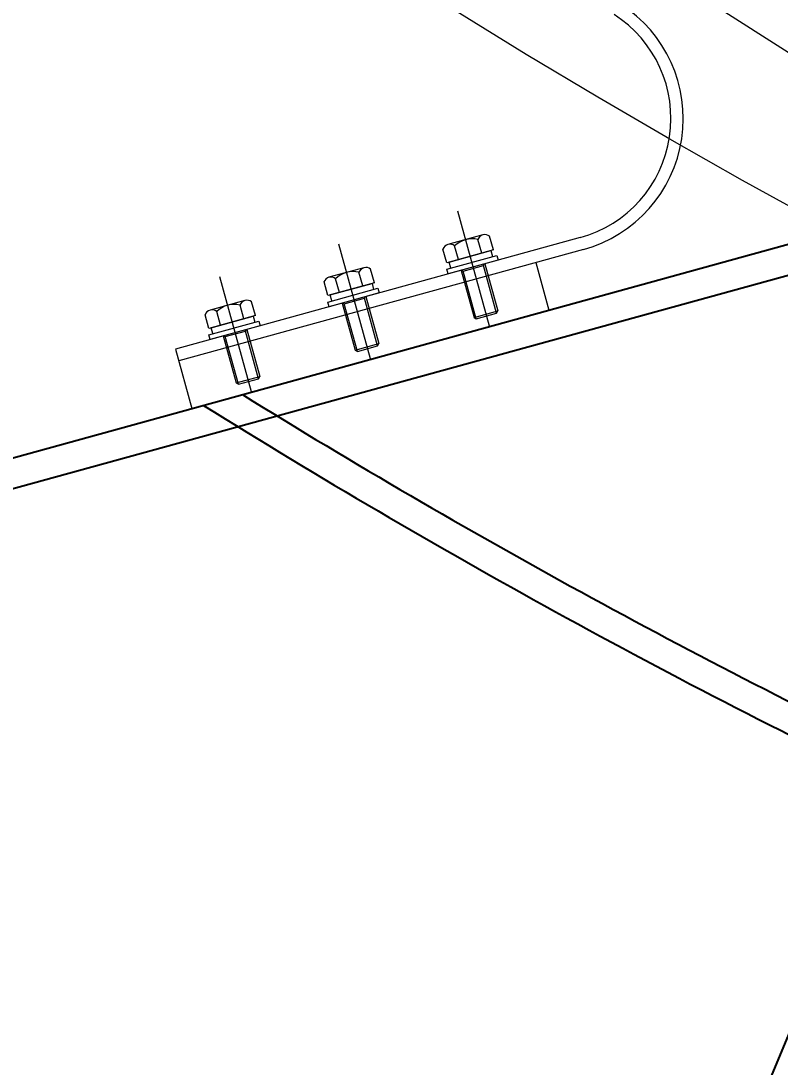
# Model space of a CAD drawing. Header units: millimetres. Extents: x -4562 to 17216, y -5211 to 6025.
# Drawn here: x -1656.7 to -1349.1, y -2804.8 to -2381.1 of the extents above; entities that cross this region are included whole.
import ezdxf
from ezdxf.lldxf.tags import DXFTag

# ---------------------------------------------------------------- set-up
doc = ezdxf.new("R2010")
doc.units = ezdxf.units.MM
for name, color, linetype in [('D', 6, 'HIDDEN'), ('VV', 4, 'PHANTOM'), ('도면층7', 7, 'Continuous')]:
    doc.layers.add(name, color=color, linetype=linetype)
doc.styles.add('s', font='romans.shx', dxfattribs={"width": 0.75, "oblique": 10, "bigfont": 'whgtxt.shx'})
tags = doc.linetypes.add('CENTER', pattern=[50.8, 31.75, -6.35, 6.35, -6.35]).pattern_tags.tags
tags[10:11] = [DXFTag(74, 4), DXFTag(75, 0), DXFTag(340, '0'), DXFTag(46, 1.0), DXFTag(50, 0.0), DXFTag(44, 0.0), DXFTag(45, 0.0)]
tags[8:9] = [DXFTag(74, 4), DXFTag(75, 0), DXFTag(340, '0'), DXFTag(46, 1.0), DXFTag(50, 0.0), DXFTag(44, 0.0), DXFTag(45, 0.0)]
tags[6:7] = [DXFTag(74, 4), DXFTag(75, 0), DXFTag(340, '0'), DXFTag(46, 1.0), DXFTag(50, 0.0), DXFTag(44, 0.0), DXFTag(45, 0.0)]
tags[4:5] = [DXFTag(74, 4), DXFTag(75, 0), DXFTag(340, '0'), DXFTag(46, 1.0), DXFTag(50, 0.0), DXFTag(44, 0.0), DXFTag(45, 0.0)]
tags = doc.linetypes.add('HIDDEN', pattern=[3, 2, -1]).pattern_tags.tags
tags[6:7] = [DXFTag(74, 4), DXFTag(75, 0), DXFTag(340, '0'), DXFTag(46, 1.0), DXFTag(50, 0.0), DXFTag(44, 0.0), DXFTag(45, 0.0)]
tags[4:5] = [DXFTag(74, 4), DXFTag(75, 0), DXFTag(340, '0'), DXFTag(46, 1.0), DXFTag(50, 0.0), DXFTag(44, 0.0), DXFTag(45, 0.0)]
tags = doc.linetypes.add('PHANTOM', pattern=[17.5, 10, -1.5, 1.5, -1.5, 1.5, -1.5]).pattern_tags.tags
tags[14:15] = [DXFTag(74, 4), DXFTag(75, 0), DXFTag(340, '0'), DXFTag(46, 1.0), DXFTag(50, 0.0), DXFTag(44, 0.0), DXFTag(45, 0.0)]
tags[12:13] = [DXFTag(74, 4), DXFTag(75, 0), DXFTag(340, '0'), DXFTag(46, 1.0), DXFTag(50, 0.0), DXFTag(44, 0.0), DXFTag(45, 0.0)]
tags[10:11] = [DXFTag(74, 4), DXFTag(75, 0), DXFTag(340, '0'), DXFTag(46, 1.0), DXFTag(50, 0.0), DXFTag(44, 0.0), DXFTag(45, 0.0)]
tags[8:9] = [DXFTag(74, 4), DXFTag(75, 0), DXFTag(340, '0'), DXFTag(46, 1.0), DXFTag(50, 0.0), DXFTag(44, 0.0), DXFTag(45, 0.0)]
tags[6:7] = [DXFTag(74, 4), DXFTag(75, 0), DXFTag(340, '0'), DXFTag(46, 1.0), DXFTag(50, 0.0), DXFTag(44, 0.0), DXFTag(45, 0.0)]
tags[4:5] = [DXFTag(74, 4), DXFTag(75, 0), DXFTag(340, '0'), DXFTag(46, 1.0), DXFTag(50, 0.0), DXFTag(44, 0.0), DXFTag(45, 0.0)]
doc.dimstyles.new('AM_ISO$2', dxfattribs={"dimtxt": 3, "dimasz": 2.5, "dimexe": 1, "dimexo": 1, "dimgap": 1, "dimtad": 1, "dimdsep": 46, "dimtxsty": 's', "dimcen": 0, "dimclrd": 4, "dimclre": 4, "dimclrt": 3, "dimazin": 2, "dimtp": 0.1, "dimtm": 0.1, "dimtfac": 0.71, "dimtmove": 0, "dimatfit": 3, "dimfxl": 1, "dimlwd": 25, "dimlwe": 25, "dimarcsym": 0})

# ---------------------------------------------------------------- blocks, each defined once
blk = doc.blocks.new('NBI-shield')
at = {"color": 2, "linetype": 'Continuous', "lineweight": 0}
for p, q in [((-1142.77, -2523.79), (-1903.5, -2037.28)), ((-1430.04, -2468.81), (-1594.02, -2513.97)), ((-1469.47, -2467.74), (-1483.64, -2471.64)), ((-1469.98, -2475.14), (-1471.5, -2469.62)), ((-1465.25, -2473.84), (-1466.77, -2468.32)), ((-1428.71, -2473.63), (-1592.69, -2518.79)), ((-1484.15, -2479.04), (-1485.67, -2473.52)), ((-1465.25, -2473.84), (-1484.15, -2479.04)), ((-1483.18, -2478.78), (-1466.22, -2474.1)), ((-1479.42, -2477.74), (-1480.94, -2472.22)), ((-1466.22, -2474.1), (-1465.55, -2476.51)), ((-1484.16, -2481.64), (-1463.91, -2476.06)), ((-1463.38, -2477.99), (-1483.63, -2483.57)), ((-1463.91, -2476.06), (-1463.38, -2477.99)), ((-1517.68, -2481.02), (-1531.85, -2484.92)), ((-1518.18, -2488.42), (-1519.7, -2482.9)), ((-1513.46, -2487.12), (-1514.98, -2481.6)), ((-1483.63, -2483.57), (-1484.16, -2481.64)), ((-1482.52, -2481.19), (-1483.18, -2478.78)), ((-1448.07, -2478.96), (-1442.76, -2498.24)), ((-1532.35, -2492.32), (-1533.87, -2486.8)), ((-1513.46, -2487.12), (-1532.35, -2492.32)), ((-1527.63, -2491.02), (-1529.15, -2485.5)), ((-1532.36, -2494.92), (-1512.12, -2489.34)), ((-1511.59, -2491.27), (-1531.83, -2496.84)), ((-1531.39, -2492.05), (-1514.42, -2487.38)), ((-1514.42, -2487.38), (-1513.76, -2489.79)), ((-1512.12, -2489.34), (-1511.59, -2491.27)), ((-1565.88, -2494.29), (-1580.05, -2498.2)), ((-1561.66, -2500.39), (-1563.18, -2494.87)), ((-1531.83, -2496.84), (-1532.36, -2494.92)), ((-1530.72, -2494.46), (-1531.39, -2492.05)), ((-1587.38, -2538.08), (-1442.76, -2498.24)), ((-1575.83, -2504.3), (-1577.35, -2498.78)), ((-1566.38, -2501.69), (-1567.9, -2496.18)), ((-1580.56, -2505.6), (-1582.08, -2500.08)), ((-1580.57, -2508.19), (-1560.32, -2502.62)), ((-1561.66, -2500.39), (-1580.56, -2505.6)), ((-1579.59, -2505.33), (-1562.62, -2500.66)), ((-1562.62, -2500.66), (-1561.96, -2503.07)), ((-1560.32, -2502.62), (-1559.79, -2504.55)), ((-1580.04, -2510.12), (-1580.57, -2508.19)), ((-1559.79, -2504.55), (-1580.04, -2510.12)), ((-1578.93, -2507.74), (-1579.59, -2505.33)), ((-1594.02, -2513.97), (-1587.38, -2538.08)), ((-1569.49, -2527.7), (-1568.57, -2528.23))]:
    blk.add_line(p, q, dxfattribs=at)
at = {"color": 2, "linetype": 'CENTER', "lineweight": 0}
for p, q in [((-1479.77, -2458.03), (-1466.96, -2504.55)), ((-1527.97, -2471.31), (-1515.16, -2517.83)), ((-1576.18, -2484.59), (-1563.37, -2531.1))]:
    blk.add_line(p, q, dxfattribs=at)
at = {"color": 2, "linetype": 'HIDDEN', "lineweight": 0}
for p, q in [((-1478.32, -2482.11), (-1473.08, -2501.15)), ((-1478.08, -2482.04), (-1477.47, -2482.39)), ((-1477.47, -2482.39), (-1469.27, -2480.13)), ((-1472.16, -2501.67), (-1477.47, -2482.39)), ((-1469.27, -2480.13), (-1468.92, -2479.52)), ((-1463.96, -2499.41), (-1469.27, -2480.13)), ((-1468.68, -2479.45), (-1463.44, -2498.49)), ((-1526.53, -2495.38), (-1521.28, -2514.42)), ((-1526.29, -2495.32), (-1525.67, -2495.67)), ((-1525.67, -2495.67), (-1517.48, -2493.41)), ((-1517.48, -2493.41), (-1517.13, -2492.79)), ((-1512.17, -2512.69), (-1517.48, -2493.41)), ((-1516.89, -2492.73), (-1511.64, -2511.77)), ((-1520.36, -2514.95), (-1525.67, -2495.67)), ((-1473.08, -2501.15), (-1463.44, -2498.49)), ((-1472.16, -2501.67), (-1463.96, -2499.41)), ((-1463.96, -2499.41), (-1463.44, -2498.49)), ((-1473.08, -2501.15), (-1472.16, -2501.67)), ((-1573.88, -2508.94), (-1565.68, -2506.69)), ((-1565.68, -2506.69), (-1565.33, -2506.07)), ((-1560.37, -2525.97), (-1565.68, -2506.69)), ((-1565.09, -2506.01), (-1559.85, -2525.05)), ((-1574.73, -2508.66), (-1569.49, -2527.7)), ((-1574.49, -2508.6), (-1573.88, -2508.94)), ((-1568.57, -2528.23), (-1573.88, -2508.94)), ((-1521.28, -2514.42), (-1511.64, -2511.77)), ((-1512.17, -2512.69), (-1511.64, -2511.77)), ((-1521.28, -2514.42), (-1520.36, -2514.95)), ((-1520.36, -2514.95), (-1512.17, -2512.69)), ((-1569.49, -2527.7), (-1559.85, -2525.05)), ((-1560.37, -2525.97), (-1559.85, -2525.05)), ((-1568.57, -2528.23), (-1560.37, -2525.97))]:
    blk.add_line(p, q, dxfattribs=at)
at = {"color": 2, "linetype": 'Continuous', "lineweight": 0}
for centre, radius, start, end in [((-1443.32, -2420.6), 55, 285.4, 57.4), ((-1443.32, -2420.6), 50, 285.4, 57.4), ((-1473.89, -2479.37), 10.04, 76.1956, 134.6044), ((-1468.68, -2470.62), 2.99, 50.357, 160.443), ((-1482.85, -2474.52), 2.99, 50.357, 160.443), ((-1522.1, -2492.65), 10.04, 76.1956, 134.6044), ((-1516.88, -2483.9), 2.99, 50.357, 160.443), ((-1531.06, -2487.8), 2.99, 50.357, 160.443), ((-1565.09, -2497.18), 2.99, 50.357, 160.443), ((-1579.26, -2501.08), 2.99, 50.357, 160.443), ((-1570.3, -2505.93), 10.04, 76.1956, 134.6044)]:
    blk.add_arc(centre, radius, start, end, dxfattribs=at)
blk = doc.blocks.new('*D154')
at = {"layer": 'D', "color": 4, "lineweight": 25}
blk.add_line((12597.98, 4828.13), (13199.26, 5151.88), dxfattribs=at)
blk.add_arc((3714.28, 44.75), 10737.55, 24.766903, 27.833097, dxfattribs=at)
at = {"layer": 'D', "color": 4}
for points in [[(13196.75, 5051.22), (13222.49, 5064.94), (13168.45, 5135.29)], [(13477.45, 4549.06), (13450.92, 4536.95), (13500.52, 4463.4)]]:
    blk.add_solid(points, dxfattribs=at)
at = {"layer": 'Defpoints', "color": 0}
for p in [(14488.24, 4909.38), (12567.16, 4811.53), (13395.05, 4689.92), (-1447.72, -2285.99), (-1128.19, -2562.65)]:
    blk.add_point(p, dxfattribs=at)
at = {"layer": 'D', "color": 3, "insert": (13418.79, 4841.01), "char_height": 105, "attachment_point": 5, "rotation": 296.3, "style": 's'}
blk.add_mtext('4°', dxfattribs=at)

msp = doc.modelspace()

# ---------------------------------------------------------------- linework, layer by layer
at = {"layer": 'VV', "color": 4, "linetype": 'PHANTOM'}
for p, q in [((-2169.494, -2698.417), (-1326.044, -2466.092)), ((-2163.251, -2709.144), (-1310.661, -2474.302)), ((-1231.098, -2514.836), (-1644.195, -3512.14))]:
    msp.add_line(p, q, dxfattribs=at)
for radius, start, end in [(2978, 238.253321, 244.362363), (2990, 238.040354, 244.374969)]:
    msp.add_arc((0, 0), radius, start, end, dxfattribs=at)
at = {"layer": '도면층7', "color": 136, "lineweight": 0}
msp.add_circle((0, 0), 2800, dxfattribs=at)

# ---------------------------------------------------------------- block references
at = {"rotation": 359.9999999999747}
msp.add_blockref('NBI-shield', (0, 0), dxfattribs=at)

# ---------------------------------------------------------------- dimensions: what is measured, and where the dimension line sits
at = {"layer": 'D'}
dim = msp.add_angular_dim_2l(base=(13395.05, 4689.92), line1=((-1128.187, -2562.654), (12567.164, 4811.533)), line2=((14488.242, 4909.376), (-1447.72, -2285.987)), dimstyle='AM_ISO$2', override={"dimscale": 35, "dimarcsym": 1}, dxfattribs=at)
dim.commit()
dim.dimension.update_dxf_attribs({"geometry": '*D154', "text_midpoint": (13418.789, 4841.013)})

doc.saveas('drawing.dxf')
